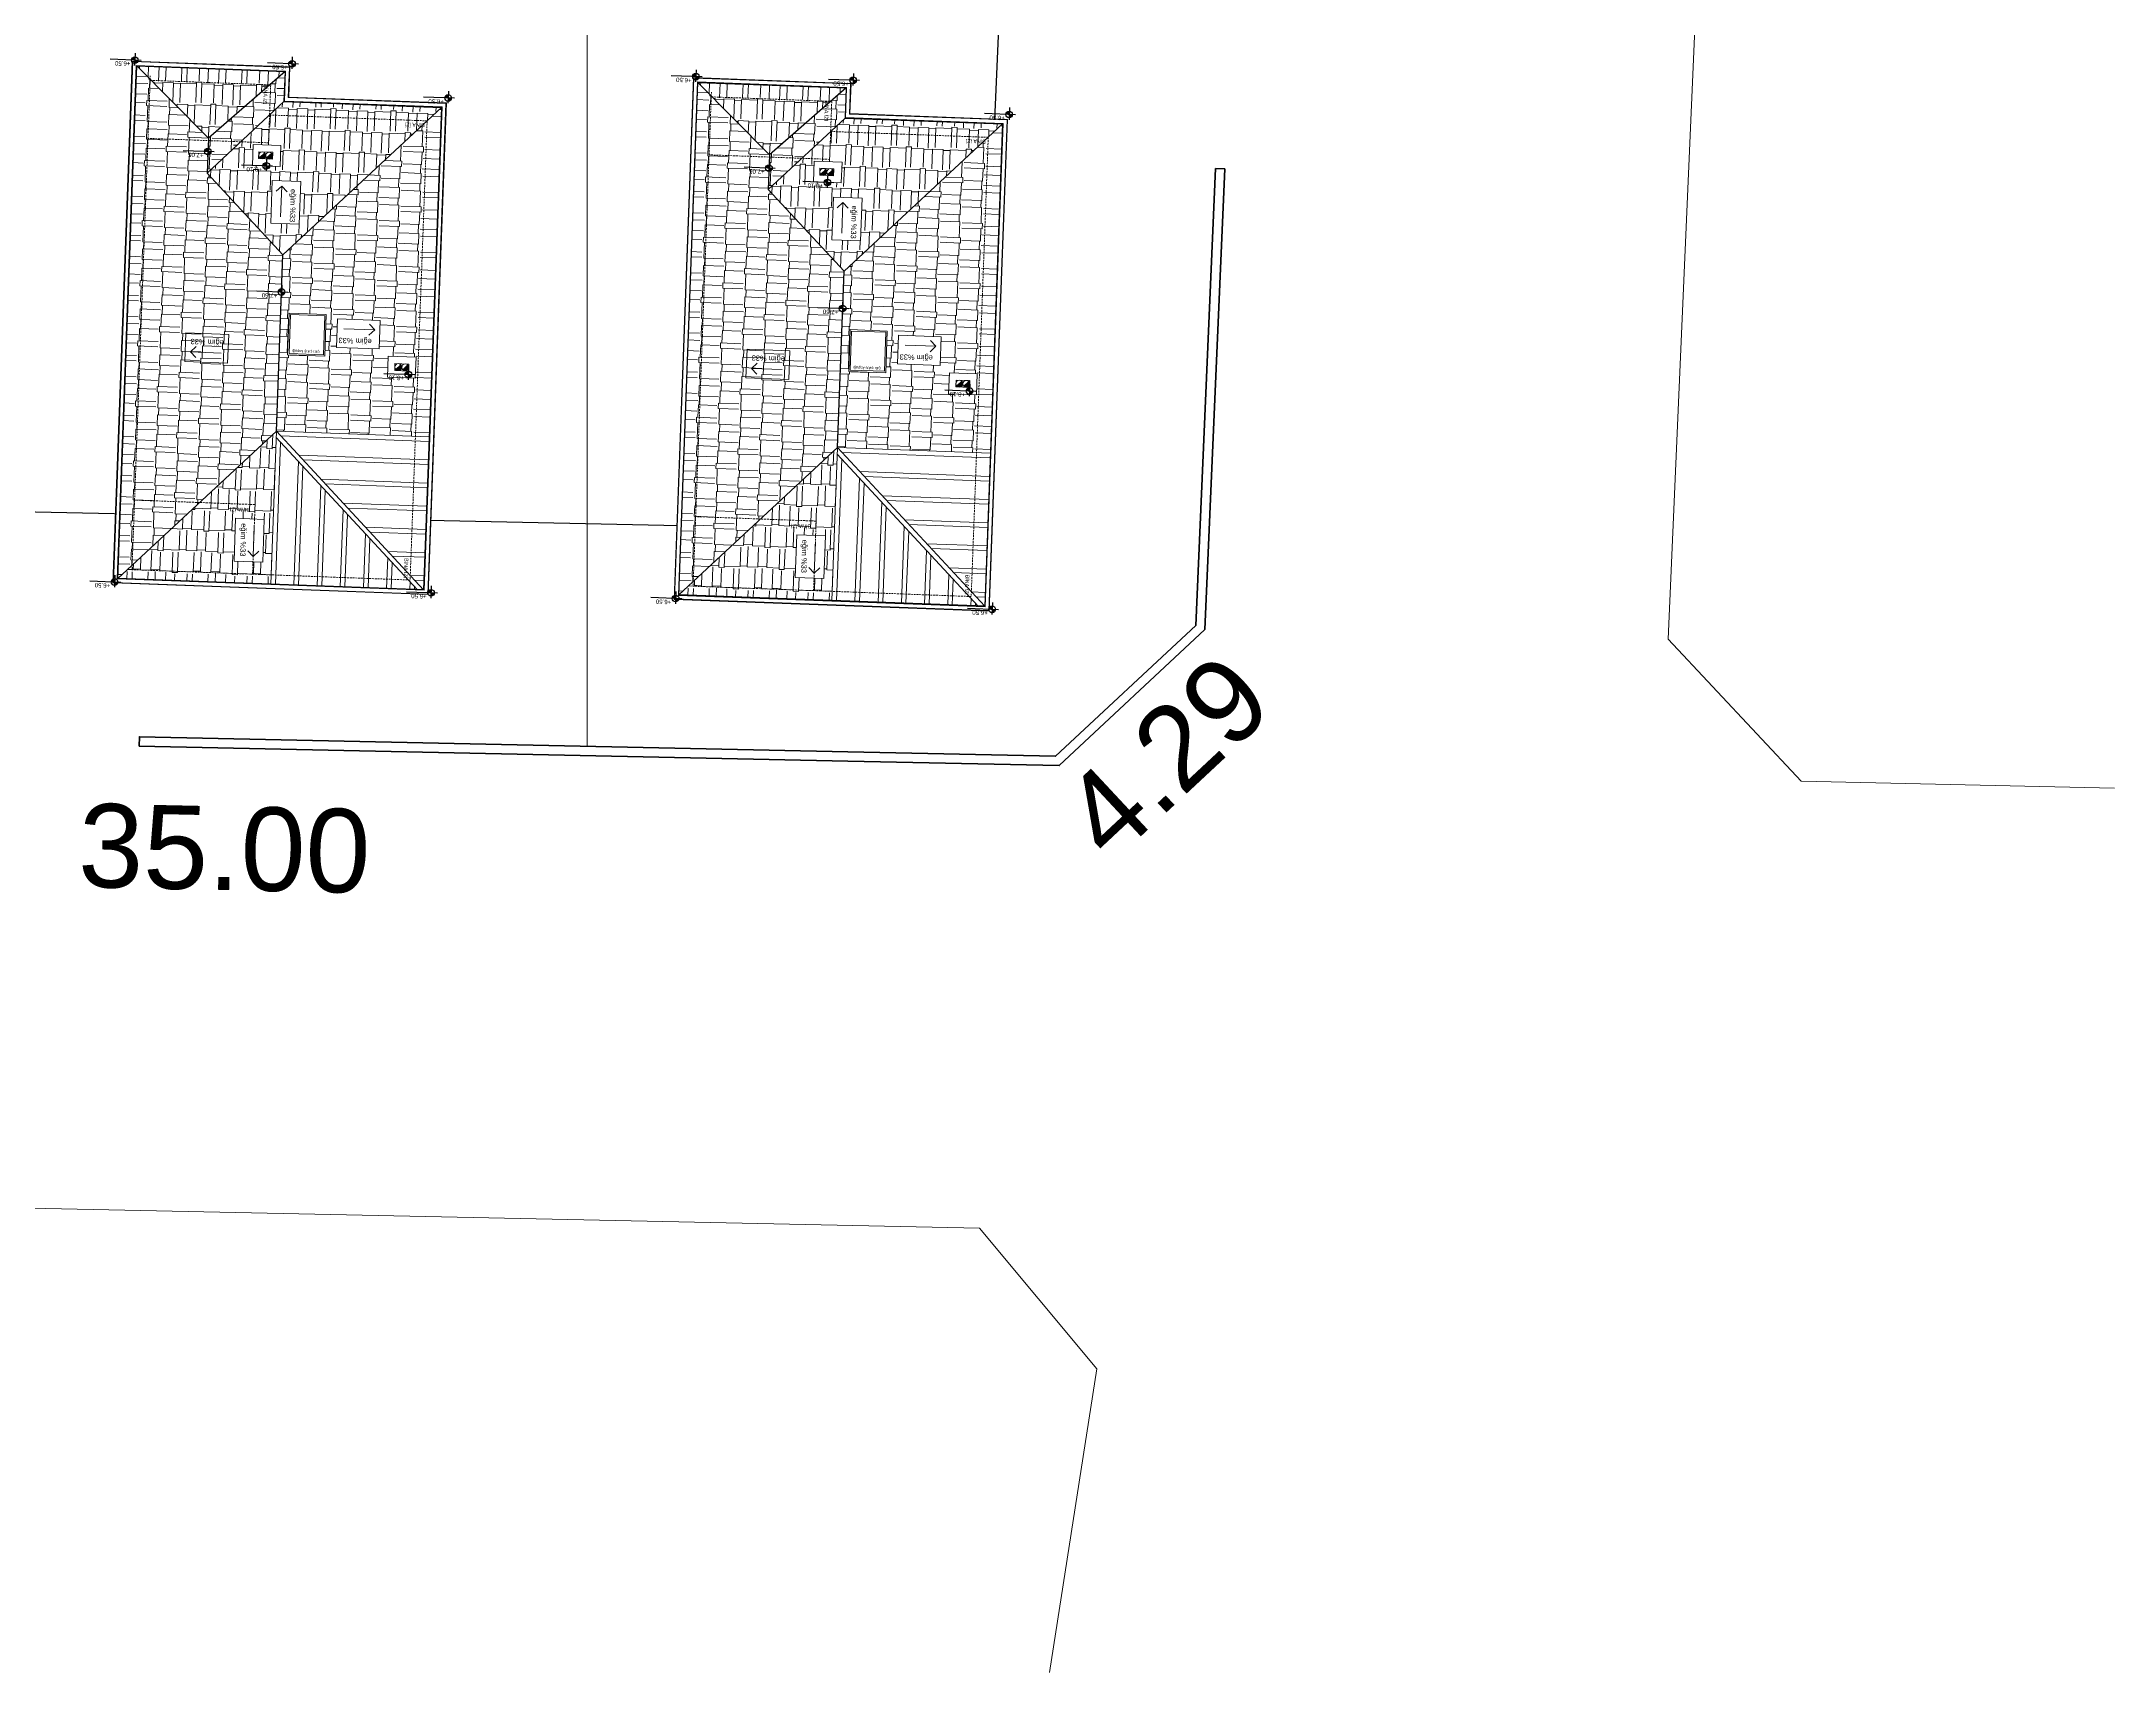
# Model space of a CAD drawing. Header units: centimetres. Extents: x 63871 to 181827, y -95930 to 42199.
# Drawn here: x 175814 to 180283, y -34843 to -31329 of the extents above; entities that cross this region are included whole.
import ezdxf
from ezdxf.enums import TextEntityAlignment as Align

# ---------------------------------------------------------------- set-up
doc = ezdxf.new("R2010")
doc.units = ezdxf.units.CM
doc.linetypes.add('11-021_500-SatisOfisi_220512$0${ Diamond }', pattern=[12, 4, -2, 2, 2, -2])
for name, color, linetype, lineweight in [('03_PARSEL_ALN_YENI', 40, 'Continuous', 0), ('A-AREA-IDEN', 7, 'Continuous', 9), ('ARA SINIRLAR', 225, 'Continuous', 15), ('Baca', 82, 'Continuous', 9), ('İz DÜŞÜMÜ', 7, '11-021_500-SatisOfisi_220512$0${ Diamond }', 18), ('OLUK', 222, 'Continuous', 15), ('PARSEL SINIRI', 12, 'Continuous', 50), ('ROL_CEPHE', 1, 'Continuous', 0), ('TARAMA', 251, 'Continuous', 5), ('Çatı', 144, 'Continuous', 30), ('ÇEKME MESAFESİ', 5, 'Continuous', 25)]:
    doc.layers.add(name, color=color, linetype=linetype, lineweight=lineweight)
doc.layers.add('KOT', color=171, linetype='Continuous')
doc.styles.add('Arial', font='Arial.ttf', dxfattribs={"height": 250})
doc.styles.add('Arial_1', font='Arial.ttf', dxfattribs={"height": 300})
doc.styles.add('MtXpl_Arial_Narrow_1', font='')
doc.styles.get("Standard").update_dxf_attribs({"font": 'Arial.ttf'})
doc.styles.get('MtXpl_Arial_Narrow_1').set_extended_font_data('Arial Narrow')
pattern_1 = [(177.87319, (375253.773, -3484.754), (-98.784803, -42.082955), [22.86, -19.05, 26.67, -11.43, 34.29, -15.24]), (177.87319, (375230.858, -3485.81), (-98.784803, -42.082955), [19.05, -72.39, 15.24, -22.86]), (177.87319, (375185.346, -3479.354), (-98.784803, -42.082955), [11.43, -118.11]), (267.87319, (375253.773, -3484.754), (30.6659616, -46.8903553), [43.815, -139.065]), (267.87319, (375230.928, -3483.906), (30.6659616, -46.8903553), [42.8625, -140.0175]), (267.87319, (375211.89, -3483.2), (30.6659616, -46.8903553), [40.005, -142.875]), (267.87319, (375185.346, -3479.354), (30.6659616, -46.8903553), [43.815, -139.065]), (267.87319, (375173.924, -3478.93), (30.6659616, -46.8903553), [43.815, -139.065]), (267.87319, (375139.55, -3480.512), (30.6659616, -46.8903553), [41.91, -140.97])]
pattern_2 = [(87.87319, (375253.773, -3484.754), (-42.082955, 98.784803), [22.86, -19.05, 26.67, -11.43, 34.29, -15.24]), (87.87319, (375252.717, -3461.84), (-42.082955, 98.784803), [19.05, -72.39, 15.24, -22.86]), (87.87319, (375259.173, -3416.328), (-42.082955, 98.784803), [11.43, -118.11]), (177.87319, (375253.773, -3484.754), (-46.8903553, -30.6659616), [43.815, -139.065]), (177.87319, (375254.62, -3461.91), (-46.8903553, -30.6659616), [42.8625, -140.0175]), (177.87319, (375255.328, -3442.873), (-46.8903553, -30.6659616), [40.005, -142.875]), (177.87319, (375259.173, -3416.328), (-46.8903553, -30.6659616), [43.815, -139.065]), (177.87319, (375259.597, -3404.905), (-46.8903553, -30.6659616), [43.815, -139.065]), (177.87319, (375258.014, -3370.533), (-46.8903553, -30.6659616), [41.91, -140.97])]
pattern_3 = [(177.87319, (374044.155, -3449.178), (-98.784803, -42.082955), [22.86, -19.05, 26.67, -11.43, 34.29, -15.24]), (177.87319, (374021.24, -3450.233), (-98.784803, -42.082955), [19.05, -72.39, 15.24, -22.86]), (177.87319, (373975.73, -3443.777), (-98.784803, -42.082955), [11.43, -118.11]), (267.87319, (374044.155, -3449.178), (30.6659616, -46.8903553), [43.815, -139.065]), (267.87319, (374021.31, -3448.33), (30.6659616, -46.8903553), [42.8625, -140.0175]), (267.87319, (374002.274, -3447.622), (30.6659616, -46.8903553), [40.005, -142.875]), (267.87319, (373975.728, -3443.777), (30.6659616, -46.8903553), [43.815, -139.065]), (267.87319, (373964.306, -3443.353), (30.6659616, -46.8903553), [43.815, -139.065]), (267.87319, (373929.934, -3444.936), (30.6659616, -46.8903553), [41.91, -140.97])]
pattern_4 = [(87.87319, (374044.155, -3449.178), (-42.082955, 98.784803), [22.86, -19.05, 26.67, -11.43, 34.29, -15.24]), (87.87319, (374043.1, -3426.263), (-42.082955, 98.784803), [19.05, -72.39, 15.24, -22.86]), (87.87319, (374049.556, -3380.75), (-42.082955, 98.784803), [11.43, -118.11]), (177.87319, (374044.155, -3449.178), (-46.8903553, -30.6659616), [43.815, -139.065]), (177.87319, (374045.003, -3426.333), (-46.8903553, -30.6659616), [42.8625, -140.0175]), (177.87319, (374045.71, -3407.297), (-46.8903553, -30.6659616), [40.005, -142.875]), (177.87319, (374049.556, -3380.75), (-46.8903553, -30.6659616), [43.815, -139.065]), (177.87319, (374049.98, -3369.33), (-46.8903553, -30.6659616), [43.815, -139.065]), (177.87319, (374048.397, -3334.956), (-46.8903553, -30.6659616), [41.91, -140.97])]

# ---------------------------------------------------------------- blocks, each defined once
blk = doc.blocks.new('afadfa')
at = {"layer": 'Baca'}
h = blk.add_hatch(color=0, dxfattribs=at)
h.dxf.hatch_style = 1
h.paths.add_polyline_path([(525548.6, 4261233.8, 0.670516), (525535.8, 4261228.6, 0.199315), (525538, 4261223.2)])
h = blk.add_hatch(color=0, dxfattribs=at)
h.dxf.hatch_style = 1
h.paths.add_polyline_path([(525563.7, 4261233.8, 0.675614), (525550.8, 4261228.6, 0.202965), (525553, 4261223.2)])
for p, q in [((525538, 4261223.2), (525548.6, 4261233.8)), ((525553, 4261223.2), (525563.7, 4261233.8))]:
    blk.add_line(p, q, dxfattribs=at)
blk.add_lwpolyline([(525535.8, 4261236.1), (525565.8, 4261236), (525565.8, 4261221), (525535.8, 4261221.1)], close=True, dxfattribs=at)
for centre in [(525543.3, 4261228.6), (525558.3, 4261228.6)]:
    blk.add_circle(centre, 7.5, dxfattribs=at)

msp = doc.modelspace()

# ---------------------------------------------------------------- linework, layer by layer
at = {"layer": '03_PARSEL_ALN_YENI', "lineweight": 0}
for p, q in [((179321, -32617.3), (179540, -27622.4)), ((179608, -32923.3), (179321, -32617.3)), ((180283.2, -32937.8), (179608, -32923.3)), ((172965.1, -33783.4), (177836.1, -33886.3)), ((177836.1, -33886.3), (178089.1, -34189.3)), ((178089.1, -34189.3), (177987.1, -34843.5))]:
    msp.add_line(p, q, dxfattribs=at)
at = {"layer": '03_PARSEL_ALN_YENI'}
for p, q in [((180283.2, -32937.8), (179608, -32923.3)), ((172965.1, -33783.4), (177836.1, -33886.3)), ((177836.1, -33886.3), (178089.1, -34189.3)), ((178089.1, -34189.3), (177987.1, -34843.5))]:
    msp.add_line(p, q, dxfattribs=at)
at = {"layer": 'ARA SINIRLAR', "color": 5}
msp.add_line((176990.5, -31184.2), (176990.5, -32847.8), dxfattribs=at)
at = {"layer": 'PARSEL SINIRI'}
msp.add_line((178345.4, -31602.8), (178365.4, -31603.7), dxfattribs=at)
for points in [[(176024.9, -32847.5), (176025.3, -32827.4), (177552.6, -32859.7), (178000.4, -32869.2), (178302.4, -32587.3), (178345.4, -31602.8)], [(176024.9, -32847.4), (177552.2, -32879.7), (178008.1, -32889.3), (178322, -32596.3), (178365.4, -31603.7)]]:
    msp.add_lwpolyline(points, dxfattribs=at)
at = {"layer": 'ÇEKME MESAFESİ'}
msp.add_lwpolyline([(167715.9, -26282.1), (166969.3, -28297.8), (167520.8, -32108.6), (167588.4, -32168.4), (171622.9, -32254.2), (172718.5, -32277.4), (177562.7, -32379.8), (177815.5, -32385.2), (177831.4, -32370.3), (177946.3, -29738.1), (178260.5, -22584.5)], dxfattribs=at)

# ---------------------------------------------------------------- texts
at = {"layer": 'ROL_CEPHE', "lineweight": 0}
for s, rotation, p in [('4.29', 43.0189, (178120.3, -33101.5)), ('35.00', 358.7887, (175892.2, -33150.7))]:
    msp.add_text(s, height=180, rotation=rotation, dxfattribs=at).set_placement(p)

# ---------------------------------------------------------------- next in the draw order: wipeouts: each hides what was drawn before it
for points in [[(176687, -31461.8), (176647.7, -32521), (175968.1, -32495.8), (176009.9, -31371.6), (176349.6, -31384.2), (176347.2, -31449.2)], [(177896.6, -31497.4), (177857.3, -32556.6), (177177.7, -32531.4), (177219.5, -31407.2), (177559.3, -31419.8), (177556.8, -31484.7)]]:
    msp.add_wipeout(points).dxf.layer = 'OLUK'

# ---------------------------------------------------------------- next in the draw order: hatches: boundary and pattern name
at = {"layer": 'KOT'}
h = msp.add_hatch(color=256, dxfattribs=at)
h.dxf.hatch_style = 1
h.paths.add_polyline_path([(176008.1, -31369.2, 0.009987), (176008.1, -31369.4), (176015.2, -31369.7), (176015.5, -31362.3, 0.414214)])
h = msp.add_hatch(color=256, dxfattribs=at)
h.dxf.hatch_style = 1
h.paths.add_polyline_path([(176015, -31376.2, 0.402561), (176022.4, -31369.6), (176015.2, -31369.3)])
h = msp.add_hatch(color=256, dxfattribs=at)
h.dxf.hatch_style = 1
h.paths.add_polyline_path([(176347.1, -31377, 0.009987), (176347.1, -31377.3), (176354.2, -31377.6), (176354.5, -31370.1, 0.414214)])
h = msp.add_hatch(color=256, dxfattribs=at)
h.dxf.hatch_style = 1
h.paths.add_polyline_path([(176354, -31384, 0.402561), (176361.4, -31377.4), (176354.3, -31377.2)])
h = msp.add_hatch(color=256, dxfattribs=at)
h.dxf.hatch_style = 1
h.paths.add_polyline_path([(177217.7, -31404.7, 0.009987), (177217.7, -31405), (177224.8, -31405.3), (177225.1, -31397.8, 0.414214)])
h = msp.add_hatch(color=256, dxfattribs=at)
h.dxf.hatch_style = 1
h.paths.add_polyline_path([(177224.6, -31411.7, 0.402561), (177232, -31405.1), (177224.8, -31404.9)])
h = msp.add_hatch(color=256, dxfattribs=at)
h.dxf.hatch_style = 1
h.paths.add_polyline_path([(177556.7, -31412.6, 0.009987), (177556.7, -31412.9), (177563.9, -31413.2), (177564.1, -31405.7, 0.414214)])
h = msp.add_hatch(color=256, dxfattribs=at)
h.dxf.hatch_style = 1
h.paths.add_polyline_path([(177563.6, -31419.6, 0.402561), (177571, -31413), (177563.9, -31412.7)])
h = msp.add_hatch(color=256, dxfattribs=at)
h.dxf.hatch_style = 1
h.paths.add_polyline_path([(176683.6, -31450.7, 0.009987), (176683.6, -31451), (176690.8, -31451.2), (176691.1, -31443.8, 0.414214)])
h = msp.add_hatch(color=256, dxfattribs=at)
h.dxf.hatch_style = 1
h.paths.add_polyline_path([(176690.5, -31457.7, 0.402561), (176697.9, -31451.1), (176690.8, -31450.8)])
h = msp.add_hatch(color=256, dxfattribs=at)
h.dxf.hatch_style = 1
h.paths.add_polyline_path([(177893.2, -31486.3, 0.009987), (177893.2, -31486.6), (177900.4, -31486.8), (177900.7, -31479.4, 0.414214)])
h = msp.add_hatch(color=256, dxfattribs=at)
h.dxf.hatch_style = 1
h.paths.add_polyline_path([(177900.2, -31493.3, 0.402561), (177907.6, -31486.7), (177900.4, -31486.4)])
h = msp.add_hatch(color=256, dxfattribs=at)
h.dxf.hatch_style = 1
h.paths.add_polyline_path([(176165.6, -31566.2, 0.009987), (176165.6, -31566.5), (176172.7, -31566.8), (176173, -31559.3, 0.414214)])
h = msp.add_hatch(color=256, dxfattribs=at)
h.dxf.hatch_style = 1
h.paths.add_polyline_path([(176172.5, -31573.2, 0.402561), (176179.9, -31566.6), (176172.8, -31566.4)])
h = msp.add_hatch(color=256, dxfattribs=at)
h.dxf.hatch_style = 1
h.paths.add_polyline_path([(176291.6, -31597.2, 0.009987), (176291.6, -31597.5), (176298.7, -31597.7), (176299, -31590.3, 0.414214)])
h = msp.add_hatch(color=256, dxfattribs=at)
h.dxf.hatch_style = 1
h.paths.add_polyline_path([(177375.2, -31601.8, 0.009987), (177375.2, -31602.1), (177382.4, -31602.4), (177382.6, -31594.9, 0.414214)])
h = msp.add_hatch(color=256, dxfattribs=at)
h.dxf.hatch_style = 1
h.paths.add_polyline_path([(176298.5, -31604.2, 0.402561), (176305.9, -31597.6), (176298.8, -31597.3)])
h = msp.add_hatch(color=256, dxfattribs=at)
h.dxf.hatch_style = 1
h.paths.add_polyline_path([(177382.1, -31608.8, 0.402561), (177389.5, -31602.2), (177382.4, -31601.9)])
h = msp.add_hatch(color=256, dxfattribs=at)
h.dxf.hatch_style = 1
h.paths.add_polyline_path([(177501.2, -31632.8, 0.009987), (177501.2, -31633), (177508.4, -31633.3), (177508.6, -31625.9, 0.414214)])
h = msp.add_hatch(color=256, dxfattribs=at)
h.dxf.hatch_style = 1
h.paths.add_polyline_path([(177508.1, -31639.8, 0.402561), (177515.5, -31633.2), (177508.4, -31632.9)])
h = msp.add_hatch(color=256, dxfattribs=at)
h.dxf.hatch_style = 1
h.paths.add_polyline_path([(176324.5, -31868.9, 0.009987), (176324.5, -31869.2), (176331.6, -31869.4), (176331.9, -31862, 0.414214)])
h = msp.add_hatch(color=256, dxfattribs=at)
h.dxf.hatch_style = 1
h.paths.add_polyline_path([(176331.4, -31875.9, 0.402561), (176338.8, -31869.3), (176331.6, -31869)])
h = msp.add_hatch(color=256, dxfattribs=at)
h.dxf.hatch_style = 1
h.paths.add_polyline_path([(177534.1, -31904.5, 0.009987), (177534.1, -31904.7), (177541.2, -31905), (177541.5, -31897.6, 0.414214)])
h = msp.add_hatch(color=256, dxfattribs=at)
h.dxf.hatch_style = 1
h.paths.add_polyline_path([(177541, -31911.5, 0.402561), (177548.4, -31904.9), (177541.3, -31904.6)])
h = msp.add_hatch(color=256, dxfattribs=at)
h.dxf.hatch_style = 1
h.paths.add_polyline_path([(176597.9, -32046.4, 0.009987), (176597.9, -32046.7), (176605.1, -32047), (176605.3, -32039.5, 0.414214)])
h = msp.add_hatch(color=256, dxfattribs=at)
h.dxf.hatch_style = 1
h.paths.add_polyline_path([(176604.8, -32053.5, 0.402561), (176612.2, -32046.8), (176605.1, -32046.6)])
h = msp.add_hatch(color=256, dxfattribs=at)
h.dxf.hatch_style = 1
h.paths.add_polyline_path([(177807.5, -32082, 0.009987), (177807.5, -32082.3), (177814.7, -32082.6), (177815, -32075.1, 0.414214)])
h = msp.add_hatch(color=256, dxfattribs=at)
h.dxf.hatch_style = 1
h.paths.add_polyline_path([(177814.4, -32089, 0.402561), (177821.8, -32082.4), (177814.7, -32082.2)])
h = msp.add_hatch(color=256, dxfattribs=at)
h.dxf.hatch_style = 1
h.paths.add_polyline_path([(175964.5, -32493.5, 0.009987), (175964.5, -32493.8), (175971.6, -32494), (175971.9, -32486.6, 0.414214)])
h = msp.add_hatch(color=256, dxfattribs=at)
h.dxf.hatch_style = 1
h.paths.add_polyline_path([(175971.4, -32500.5, 0.402561), (175978.8, -32493.9), (175971.6, -32493.6)])
h = msp.add_hatch(color=256, dxfattribs=at)
h.dxf.hatch_style = 1
h.paths.add_polyline_path([(176646.7, -32517, 0.009987), (176646.7, -32517.2), (176653.9, -32517.5), (176654.2, -32510.1, 0.414214)])
h = msp.add_hatch(color=256, dxfattribs=at)
h.dxf.hatch_style = 1
h.paths.add_polyline_path([(176653.6, -32524, 0.402561), (176661.1, -32517.4), (176653.9, -32517.1)])
h = msp.add_hatch(color=256, dxfattribs=at)
h.dxf.hatch_style = 1
h.paths.add_polyline_path([(177174.1, -32529.1, 0.009987), (177174.1, -32529.4), (177181.2, -32529.6), (177181.5, -32522.2, 0.414214)])
h = msp.add_hatch(color=256, dxfattribs=at)
h.dxf.hatch_style = 1
h.paths.add_polyline_path([(177181, -32536.1, 0.402561), (177188.4, -32529.5), (177181.2, -32529.2)])
h = msp.add_hatch(color=256, dxfattribs=at)
h.dxf.hatch_style = 1
h.paths.add_polyline_path([(177856.4, -32552.5, 0.009987), (177856.3, -32552.8), (177863.5, -32553.1), (177863.8, -32545.6, 0.414214)])
h = msp.add_hatch(color=256, dxfattribs=at)
h.dxf.hatch_style = 1
h.paths.add_polyline_path([(177863.3, -32559.5, 0.402561), (177870.7, -32552.9), (177863.5, -32552.7)])
at = {"layer": 'Çatı', "lineweight": 15}
h = msp.add_hatch(dxfattribs=at)
h.set_pattern_fill('AR-RSHKE', color=251, scale=0.15, angle=267.8732)
h.set_pattern_definition([(267.87319, (374044.155, -3449.178), (42.082955, -98.784803), [22.86, -19.05, 26.67, -11.43, 34.29, -15.24]), (267.87319, (374045.21, -3472.093), (42.082955, -98.784803), [19.05, -72.39, 15.24, -22.86]), (267.87319, (374038.754, -3517.604), (42.082955, -98.784803), [11.43, -118.11]), (357.87319, (374044.155, -3449.178), (46.8903553, 30.6659616), [43.815, -139.065]), (357.87319, (374043.307, -3472.022), (46.8903553, 30.6659616), [42.8625, -140.0175]), (357.87319, (374042.6, -3491.06), (46.8903553, 30.6659616), [40.005, -142.875]), (357.87319, (374038.754, -3517.604), (46.8903553, 30.6659616), [43.815, -139.065]), (357.87319, (374038.33, -3529.027), (46.8903553, 30.6659616), [43.815, -139.065]), (357.87319, (374039.913, -3563.4), (46.8903553, 30.6659616), [41.91, -140.97])])
h.paths.add_polyline_path([(176334.6, -31788.9), (176171, -31612.7), (176171, -31612.7), (176173.8, -31537.8), (176019.5, -31382), (175978.5, -32486.2), (176320.5, -32168.7)])
h = msp.add_hatch(dxfattribs=at)
h.set_pattern_fill('AR-RSHKE', color=251, scale=0.15, angle=177.8732)
h.set_pattern_definition(pattern_3)
h.paths.add_polyline_path([(176339.3, -31393.8), (176019.5, -31382), (176173.8, -31537.8)])
h.paths.add_polyline_path([(176291.1, -31419.3), (176289.5, -31460.3), (176304.7, -31460.9), (176306.3, -31419.8)], flags=24)
h = msp.add_hatch(dxfattribs=at)
h.set_pattern_fill('AR-RSHKE', color=251, scale=0.15, angle=447.8732)
h.set_pattern_definition(pattern_4)
h.paths.add_polyline_path([(176173.8, -31537.8), (176171, -31612.7), (176336.9, -31458.8), (176339.3, -31393.8)])
h.paths.add_polyline_path([(176291.1, -31419.3), (176289.5, -31460.3), (176304.7, -31460.9), (176306.3, -31419.8)], flags=25)
h = msp.add_hatch(dxfattribs=at)
h.set_pattern_fill('AR-RSHKE', color=251, scale=0.15, angle=267.8732)
h.set_pattern_definition([(267.87319, (375253.773, -3484.754), (42.082955, -98.784803), [22.86, -19.05, 26.67, -11.43, 34.29, -15.24]), (267.87319, (375254.83, -3507.67), (42.082955, -98.784803), [19.05, -72.39, 15.24, -22.86]), (267.87319, (375248.37, -3553.18), (42.082955, -98.784803), [11.43, -118.11]), (357.87319, (375253.773, -3484.754), (46.8903553, 30.6659616), [43.815, -139.065]), (357.87319, (375252.924, -3507.6), (46.8903553, 30.6659616), [42.8625, -140.0175]), (357.87319, (375252.217, -3526.635), (46.8903553, 30.6659616), [40.005, -142.875]), (357.87319, (375248.372, -3553.18), (46.8903553, 30.6659616), [43.815, -139.065]), (357.87319, (375247.948, -3564.603), (46.8903553, 30.6659616), [43.815, -139.065]), (357.87319, (375249.53, -3598.976), (46.8903553, 30.6659616), [41.91, -140.97])])
h.paths.add_polyline_path([(177544.2, -31824.5), (177380.7, -31648.3), (177380.7, -31648.3), (177383.4, -31573.4), (177229.1, -31417.5), (177188.1, -32521.8), (177530.1, -32204.2)])
h = msp.add_hatch(dxfattribs=at)
h.set_pattern_fill('AR-RSHKE', color=251, scale=0.15, angle=177.8732)
h.set_pattern_definition(pattern_1)
h.paths.add_polyline_path([(177548.9, -31429.4), (177229.1, -31417.5), (177383.4, -31573.4)])
h.paths.add_polyline_path([(177500.7, -31454.8), (177499.1, -31495.9), (177514.4, -31496.5), (177515.9, -31455.4)], flags=24)
h = msp.add_hatch(dxfattribs=at)
h.set_pattern_fill('AR-RSHKE', color=251, scale=0.15, angle=177.8732)
h.set_pattern_definition(pattern_3)
h.paths.add_polyline_path([(176171, -31612.7), (176334.6, -31788.9), (176676.6, -31471.4), (176336.9, -31458.8)])
h.paths.add_polyline_path([(176268.8, -31596.3), (176270.4, -31551.4), (176330.4, -31553.6), (176328.7, -31598.6)], flags=16)
h.paths.add_polyline_path([(176282.3, -31581.8), (176282.8, -31566.8), (176312.8, -31568), (176312.2, -31583)], flags=0)
h.paths.add_polyline_path([(176282.5, -31574.3, -1), (176297.5, -31574.9, -1), (176312.5, -31575.5, -1), (176297.5, -31574.9, -1)], flags=0)
h.paths.add_polyline_path([(176311.6, -31628.8), (176373.3, -31631.1), (176369.9, -31723.2), (176308.2, -31720.9)], flags=16)
h.paths.add_polyline_path([(176345.5, -31643.9), (176342.6, -31721.1), (176366.3, -31722), (176369.2, -31644.8)], flags=8)
h.paths.add_polyline_path([(176643, -31502.9), (176602, -31501.4), (176601.4, -31516.6), (176642.5, -31518.2)], flags=25)
h = msp.add_hatch(dxfattribs=at)
h.set_pattern_fill('AR-RSHKE', color=251, scale=0.15, angle=447.8732)
h.set_pattern_definition(pattern_2)
h.paths.add_polyline_path([(177383.4, -31573.4), (177380.7, -31648.3), (177546.5, -31494.4), (177548.9, -31429.4)])
h.paths.add_polyline_path([(177500.7, -31454.8), (177499.1, -31495.9), (177514.4, -31496.5), (177515.9, -31455.4)], flags=25)
h = msp.add_hatch(dxfattribs=at)
h.set_pattern_fill('AR-RSHKE', color=251, scale=0.15, angle=447.8732)
h.set_pattern_definition(pattern_4)
h.paths.add_polyline_path([(176320.5, -32168.7), (176650.3, -32180.9), (176676.6, -31471.4), (176334.6, -31788.9)])
h.paths.add_polyline_path([(176544.3, -31930.1), (176542, -31991.8), (176449.9, -31988.4), (176452.2, -31926.6)], flags=16)
h.paths.add_polyline_path([(176428, -31917.5), (176424.7, -32007.4), (176344.7, -32004.4), (176348.1, -31914.5)], flags=16)
h.paths.add_polyline_path([(176424.9, -31920.4), (176421.8, -32004.3), (176347.9, -32001.6), (176351, -31917.6)], flags=0)
h.paths.add_polyline_path([(176561.7, -32007.6), (176621.6, -32009.8), (176619.9, -32054.7), (176560, -32052.5)], flags=16)
h.paths.add_polyline_path([(176576.1, -32023), (176606.1, -32024.2), (176605.5, -32039.3), (176575.5, -32038.1)], flags=0)
h.paths.add_polyline_path([(176590.8, -32031.2, -1), (176605.8, -32031.7, -1), (176590.8, -32031.2, -1), (176575.8, -32030.6, -1)], flags=0)
h.paths.add_polyline_path([(176529.2, -31964), (176451.9, -31961.1), (176451.1, -31984.8), (176528.3, -31987.7)], flags=8)
h.paths.add_polyline_path([(176415.9, -31992), (176351.9, -31989.6), (176351.5, -32001.1), (176415.4, -32003.5)], flags=8)
h = msp.add_hatch(dxfattribs=at)
h.set_pattern_fill('AR-RSHKE', color=251, scale=0.15, angle=177.8732)
h.set_pattern_definition(pattern_1)
h.paths.add_polyline_path([(177380.7, -31648.3), (177544.2, -31824.5), (177886.2, -31507), (177546.5, -31494.4)])
h.paths.add_polyline_path([(177478.4, -31631.9), (177480.1, -31587), (177540, -31589.2), (177538.4, -31634.1)], flags=16)
h.paths.add_polyline_path([(177491.9, -31617.4), (177492.4, -31602.4), (177522.4, -31603.5), (177521.9, -31618.6)], flags=0)
h.paths.add_polyline_path([(177492.2, -31609.9, -1), (177507.1, -31610.5, -1), (177522.1, -31611, -1), (177507.1, -31610.5, -1)], flags=0)
h.paths.add_polyline_path([(177521.2, -31664.4), (177583, -31666.7), (177579.5, -31758.7), (177517.8, -31756.4)], flags=16)
h.paths.add_polyline_path([(177555.1, -31679.5), (177552.2, -31756.7), (177576, -31757.6), (177578.8, -31680.3)], flags=8)
h.paths.add_polyline_path([(177852.7, -31538.5), (177811.6, -31537), (177811, -31552.2), (177852.1, -31553.7)], flags=25)
h = msp.add_hatch(dxfattribs=at)
h.set_pattern_fill('AR-RSHKE', color=251, scale=0.15, angle=447.8732)
h.set_pattern_definition(pattern_2)
h.paths.add_polyline_path([(177530.1, -32204.2), (177859.9, -32216.5), (177886.2, -31507), (177544.2, -31824.5)])
h.paths.add_polyline_path([(177753.9, -31965.6), (177751.6, -32027.4), (177659.5, -32024), (177661.8, -31962.2)], flags=16)
h.paths.add_polyline_path([(177637.6, -31953.1), (177634.3, -32043), (177554.4, -32040), (177557.7, -31950.1)], flags=16)
h.paths.add_polyline_path([(177634.5, -31955.9), (177631.4, -32039.9), (177557.5, -32037.1), (177560.6, -31953.2)], flags=0)
h.paths.add_polyline_path([(177771.3, -32043.1), (177831.2, -32045.4), (177829.6, -32090.3), (177769.6, -32088.1)], flags=16)
h.paths.add_polyline_path([(177785.7, -32058.6), (177815.7, -32059.8), (177815.1, -32074.8), (177785.1, -32073.7)], flags=0)
h.paths.add_polyline_path([(177800.4, -32066.7, -1), (177815.4, -32067.3, -1), (177800.4, -32066.7, -1), (177785.4, -32066.2, -1)], flags=0)
h.paths.add_polyline_path([(177738.8, -31999.5), (177661.6, -31996.7), (177660.7, -32020.4), (177737.9, -32023.3)], flags=8)
h.paths.add_polyline_path([(177625.5, -32027.5), (177561.6, -32025.2), (177561.1, -32036.7), (177625, -32039.1)], flags=8)
h = msp.add_hatch(dxfattribs=at)
h.set_pattern_fill('AR-RSHKE', color=251, scale=0.15, angle=357.8732)
h.set_pattern_definition([(357.87319, (374044.155, -3449.178), (98.784803, 42.082955), [22.86, -19.05, 26.67, -11.43, 34.29, -15.24]), (357.87319, (374067.07, -3448.122), (98.784803, 42.082955), [19.05, -72.39, 15.24, -22.86]), (357.87319, (374112.58, -3454.58), (98.784803, 42.082955), [11.43, -118.11]), (87.87319, (374044.155, -3449.178), (-30.6659616, 46.8903553), [43.815, -139.065]), (87.87319, (374067, -3450.026), (-30.6659616, 46.8903553), [42.8625, -140.0175]), (87.87319, (374086.036, -3450.733), (-30.6659616, 46.8903553), [40.005, -142.875]), (87.87319, (374112.582, -3454.578), (-30.6659616, 46.8903553), [43.815, -139.065]), (87.87319, (374124.004, -3455.002), (-30.6659616, 46.8903553), [43.815, -139.065]), (87.87319, (374158.376, -3453.42), (-30.6659616, 46.8903553), [41.91, -140.97])])
h.paths.add_polyline_path([(176320.5, -32168.7), (175978.5, -32486.2), (176308.3, -32498.4)])
h.paths.add_polyline_path([(176294.4, -32358.9), (176291, -32451), (176229.2, -32448.7), (176232.6, -32356.6)], flags=16)
h.paths.add_polyline_path([(176238.6, -32364), (176235.8, -32441.3), (176259.5, -32442.2), (176262.4, -32364.9)], flags=8)
h.paths.add_polyline_path([(176266.3, -32332.1), (176225.2, -32330.5), (176224.6, -32345.7), (176265.7, -32347.3)], flags=24)
h = msp.add_hatch(dxfattribs=at)
h.set_pattern_fill('AR-RSHKE', color=251, scale=0.15, angle=357.8732)
h.set_pattern_definition([(357.87319, (375253.773, -3484.754), (98.784803, 42.082955), [22.86, -19.05, 26.67, -11.43, 34.29, -15.24]), (357.87319, (375276.688, -3483.7), (98.784803, 42.082955), [19.05, -72.39, 15.24, -22.86]), (357.87319, (375322.2, -3490.155), (98.784803, 42.082955), [11.43, -118.11]), (87.87319, (375253.773, -3484.754), (-30.6659616, 46.8903553), [43.815, -139.065]), (87.87319, (375276.617, -3485.603), (-30.6659616, 46.8903553), [42.8625, -140.0175]), (87.87319, (375295.654, -3486.31), (-30.6659616, 46.8903553), [40.005, -142.875]), (87.87319, (375322.2, -3490.155), (-30.6659616, 46.8903553), [43.815, -139.065]), (87.87319, (375333.62, -3490.58), (-30.6659616, 46.8903553), [43.815, -139.065]), (87.87319, (375367.994, -3488.996), (-30.6659616, 46.8903553), [41.91, -140.97])])
h.paths.add_polyline_path([(177530.1, -32204.2), (177188.1, -32521.8), (177517.9, -32534)])
h.paths.add_polyline_path([(177504, -32394.5), (177500.6, -32486.6), (177438.8, -32484.3), (177442.2, -32392.2)], flags=16)
h.paths.add_polyline_path([(177448.2, -32399.6), (177445.4, -32476.9), (177469.1, -32477.8), (177472, -32400.5)], flags=8)
h.paths.add_polyline_path([(177475.9, -32367.6), (177434.8, -32366.1), (177434.3, -32381.3), (177475.3, -32382.9)], flags=24)

# ---------------------------------------------------------------- next in the draw order: linework, layer by layer
at = {"layer": 'A-AREA-IDEN'}
for p, q in [((176332.1, -31640.7), (176319.8, -31652.1)), ((176329.6, -31706.9), (176332.1, -31640.7)), ((176332.1, -31640.7), (176343.5, -31653)), ((177541.7, -31676.2), (177529.4, -31687.7)), ((177539.2, -31742.5), (177541.7, -31676.2)), ((177541.7, -31676.2), (177553.1, -31688.5)), ((176466.2, -31948.1), (176532.4, -31950.5)), ((176532.4, -31950.5), (176520.1, -31962)), ((176532.4, -31950.5), (176521, -31938.2)), ((176135.2, -31998.2), (176147.5, -31986.8)), ((176201.4, -32000.7), (176135.2, -31998.2)), ((176135.2, -31998.2), (176146.6, -32010.5)), ((177675.8, -31983.7), (177742, -31986.1)), ((177742, -31986.1), (177729.7, -31997.6)), ((177742, -31986.1), (177730.6, -31973.8)), ((177344.8, -32033.8), (177357.1, -32022.3)), ((177411, -32036.2), (177344.8, -32033.8)), ((177344.8, -32033.8), (177356.2, -32046.1)), ((176272.9, -32372.9), (176270.5, -32439.1)), ((176270.5, -32439.1), (176259, -32426.8)), ((176270.5, -32439.1), (176282.8, -32427.7)), ((177482.6, -32408.5), (177480.1, -32474.7)), ((177480.1, -32474.7), (177468.7, -32462.4)), ((177480.1, -32474.7), (177492.4, -32463.3))]:
    msp.add_line(p, q, dxfattribs=at)
for points in [[(176308.2, -31720.9), (176311.6, -31628.8), (176373.3, -31631.1), (176369.9, -31723.2)], [(177517.8, -31756.4), (177521.2, -31664.4), (177583, -31666.7), (177579.5, -31758.7)], [(176424.7, -32007.4), (176344.7, -32004.4), (176348.1, -31914.5), (176428, -31917.5)], [(176421.8, -32004.3), (176347.9, -32001.6), (176351, -31917.6), (176424.9, -31920.4)], [(176452.2, -31926.6), (176544.3, -31930.1), (176542, -31991.8), (176449.9, -31988.4)], [(177634.3, -32043), (177554.4, -32040), (177557.7, -31950.1), (177637.6, -31953.1)], [(177631.4, -32039.9), (177557.5, -32037.1), (177560.6, -31953.2), (177634.5, -31955.9)], [(176215.4, -32022.1), (176123.3, -32018.7), (176125.6, -31956.9), (176217.7, -31960.4)], [(177425, -32057.7), (177332.9, -32054.2), (177335.2, -31992.5), (177427.3, -31995.9)], [(177661.8, -31962.2), (177753.9, -31965.6), (177751.6, -32027.4), (177659.5, -32024)], [(176294.4, -32358.9), (176291, -32451), (176229.2, -32448.7), (176232.6, -32356.6)], [(177504, -32394.5), (177500.6, -32486.6), (177438.8, -32484.3), (177442.2, -32392.2)]]:
    msp.add_lwpolyline(points, close=True, dxfattribs=at)
at = {"layer": 'Baca'}
for points in [[(176330.4, -31553.6), (176270.4, -31551.4), (176268.8, -31596.3), (176328.7, -31598.6)], [(177540, -31589.2), (177480.1, -31587), (177478.4, -31631.9), (177538.4, -31634.1)], [(176621.6, -32009.8), (176561.7, -32007.6), (176560, -32052.5), (176619.9, -32054.7)], [(177831.2, -32045.4), (177771.3, -32043.1), (177769.6, -32088.1), (177829.6, -32090.3)]]:
    msp.add_lwpolyline(points, close=True, dxfattribs=at)
at = {"layer": 'İz DÜŞÜMÜ'}
for p, q in [((176014.8, -32317.4), (176009.2, -32467.3)), ((177224.4, -32353), (177218.8, -32502.9)), ((176269, -32477), (176009.2, -32467.3)), ((177478.6, -32512.5), (177218.8, -32502.9))]:
    msp.add_line(p, q, dxfattribs=at)
for points in [[(176305.8, -31487.6), (176303.5, -31547.6), (176043.7, -31538), (176048.4, -31413), (176308.2, -31422.7), (176305.8, -31487.6), (176645.5, -31500.3), (176608.8, -32489.6), (176269, -32477), (176274.6, -32327.1), (176014.8, -32317.4), (176048.7, -31403.1)], [(177515.4, -31523.2), (177513.2, -31583.2), (177253.3, -31573.5), (177258, -31448.6), (177517.8, -31458.3), (177515.4, -31523.2), (177855.2, -31535.8), (177818.4, -32525.2), (177478.6, -32512.5), (177484.2, -32362.6), (177224.4, -32353), (177258.3, -31438.6)]]:
    msp.add_lwpolyline(points, dxfattribs=at)
at = {"layer": 'KOT'}
for p, q in [((176028.9, -31370.2), (175962.1, -31367.7)), ((176015.8, -31354.6), (176014.8, -31380.7)), ((176354.8, -31362.5), (176353.8, -31388.5)), ((176367.9, -31378.1), (176301.1, -31375.6)), ((177238.5, -31405.8), (177171.7, -31403.3)), ((177225.4, -31390.2), (177224.4, -31416.3)), ((177577.5, -31413.7), (177510.7, -31411.2)), ((177564.4, -31398.1), (177563.5, -31424.1)), ((176704.4, -31451.7), (176637.6, -31449.3)), ((176691.3, -31436.2), (176690.4, -31462.2)), ((177914, -31487.3), (177847.3, -31484.8)), ((177901, -31471.7), (177900, -31497.8)), ((176173.3, -31551.7), (176172.3, -31577.8)), ((176186.4, -31567.3), (176119.6, -31564.8)), ((176312.4, -31598.2), (176245.6, -31595.8)), ((176299.3, -31582.7), (176298.3, -31608.7)), ((177382.9, -31587.3), (177382, -31613.3)), ((177396, -31602.9), (177329.2, -31600.4)), ((177522, -31633.8), (177455.2, -31631.3)), ((177508.9, -31618.2), (177508, -31644.3)), ((176332.2, -31854.4), (176331.2, -31880.4)), ((176345.3, -31869.9), (176278.5, -31867.5)), ((177554.9, -31905.5), (177488.1, -31903)), ((177541.8, -31889.9), (177540.8, -31916)), ((176605.6, -32031.9), (176604.6, -32058)), ((176618.7, -32047.5), (176551.9, -32045)), ((177828.3, -32083.1), (177761.5, -32080.6)), ((177815.2, -32067.5), (177814.3, -32093.5)), ((175972.2, -32479), (175971.2, -32505)), ((175985.3, -32494.6), (175918.5, -32492.1)), ((176667.5, -32518), (176600.7, -32515.5)), ((176654.4, -32502.4), (176653.5, -32528.5)), ((177194.9, -32530.1), (177128.1, -32527.6)), ((177181.8, -32514.5), (177180.8, -32540.6)), ((177877.1, -32553.6), (177810.4, -32551.1)), ((177864.1, -32538), (177863.1, -32564.1))]:
    msp.add_line(p, q, dxfattribs=at)
for centre in [(176015.2, -31369.4), (176354.3, -31377.3), (177224.8, -31405), (177563.9, -31412.9), (176690.8, -31451), (177900.4, -31486.5), (176172.8, -31566.5), (176298.8, -31597.4), (177382.4, -31602.1), (177508.4, -31633), (176331.6, -31869.1), (177541.2, -31904.7), (176605.1, -32046.7), (177814.7, -32082.3), (175971.6, -32493.8), (176653.9, -32517.2), (177181.2, -32529.3), (177863.5, -32552.8)]:
    msp.add_circle(centre, 7.17, dxfattribs=at)
at = {"layer": 'OLUK'}
for points in [[(176349.6, -31384.2), (176347.2, -31449.2), (176687, -31461.8), (176647.7, -32521), (175968.1, -32495.8), (176009.9, -31371.6)], [(176348.6, -31385.2), (176346.2, -31450.1), (176686, -31462.7), (176646.7, -32520), (175969.2, -32494.8), (176010.8, -31372.6)], [(176340.3, -31392.9), (176337.9, -31457.8), (176677.7, -31470.4), (176639, -32511.7), (175977.5, -32487.1), (176018.5, -31380.9)], [(177559.3, -31419.8), (177556.8, -31484.7), (177896.6, -31497.4), (177857.3, -32556.6), (177177.7, -32531.4), (177219.5, -31407.2)], [(177558.2, -31420.7), (177555.8, -31485.7), (177895.6, -31498.3), (177856.3, -32555.6), (177178.8, -32530.4), (177220.5, -31408.2)], [(177549.9, -31428.4), (177547.5, -31493.4), (177887.3, -31506), (177848.6, -32547.3), (177187.1, -32522.7), (177228.1, -31416.5)]]:
    msp.add_lwpolyline(points, close=True, dxfattribs=at)
at = {"layer": 'TARAMA'}
for p, q in [((176320.5, -32168.7), (176308.3, -32498.4)), ((176320.5, -32168.7), (176638, -32510.7)), ((176320.5, -32168.7), (176650.3, -32180.9)), ((176329.6, -32193.2), (176318.3, -32498.8)), ((176623.9, -32510.2), (176320, -32182.8)), ((176330.1, -32179), (176649.9, -32190.9)), ((176368.6, -32220.5), (176648.4, -32230.9)), ((177530.1, -32204.2), (177517.9, -32534)), ((177833.5, -32545.7), (177529.6, -32218.4)), ((177530.1, -32204.2), (177847.6, -32546.3)), ((177530.1, -32204.2), (177859.9, -32216.5)), ((177539.7, -32214.6), (177859.5, -32226.5)), ((176368.1, -32234.6), (176358.2, -32500.3)), ((176377.7, -32245), (176368.2, -32500.7)), ((176378.2, -32230.8), (176648.1, -32240.9)), ((177539.2, -32228.7), (177527.9, -32534.4)), ((177578.2, -32256.1), (177858, -32266.4)), ((177587.9, -32266.4), (177857.7, -32276.4)), ((176416.2, -32286.4), (176408.2, -32502.1)), ((176416.7, -32272.3), (176646.6, -32280.8)), ((176425.8, -32296.8), (176418.2, -32502.5)), ((176426.3, -32282.7), (176646.2, -32290.8)), ((177577.7, -32270.2), (177567.8, -32535.9)), ((177587.3, -32280.6), (177577.8, -32536.2)), ((177626.3, -32307.9), (177856.2, -32316.4)), ((176464.3, -32338.3), (176458.2, -32504)), ((176464.8, -32324.1), (176644.7, -32330.8)), ((176473.9, -32348.6), (176468.1, -32504.4)), ((176474.5, -32334.5), (176644.3, -32340.8)), ((177625.8, -32322), (177617.8, -32537.7)), ((177635.4, -32332.4), (177627.8, -32538.1)), ((177636, -32318.2), (177855.8, -32326.4)), ((176512.4, -32390.1), (176508.1, -32505.9)), ((176512.9, -32375.9), (176642.9, -32380.8)), ((176522, -32400.4), (176518.1, -32506.2)), ((176522.6, -32386.3), (176642.5, -32390.8)), ((177673.9, -32373.8), (177667.8, -32539.6)), ((177674.5, -32359.7), (177854.3, -32366.4)), ((177683.6, -32384.2), (177677.8, -32539.9)), ((177684.1, -32370.1), (177854, -32376.4)), ((176560.5, -32441.9), (176558.1, -32507.7)), ((176561.1, -32427.8), (176641, -32430.7)), ((176570.7, -32438.1), (176640.6, -32440.7)), ((177722, -32425.7), (177717.7, -32541.4)), ((177722.6, -32411.5), (177852.5, -32416.3)), ((177731.7, -32436), (177727.7, -32541.8)), ((177732.2, -32421.9), (177852.1, -32426.3)), ((176570.2, -32452.3), (176568.1, -32508.1)), ((176609.2, -32479.6), (176639.1, -32480.7)), ((176618.8, -32490), (176638.8, -32490.7)), ((177770.1, -32477.5), (177767.7, -32543.3)), ((177770.7, -32463.3), (177850.6, -32466.3)), ((177779.8, -32487.8), (177777.7, -32543.7)), ((177780.3, -32473.7), (177850.2, -32476.3)), ((176608.6, -32493.7), (176608.1, -32509.6)), ((176618.3, -32504.1), (176618, -32509.9)), ((177818.3, -32529.3), (177817.7, -32545.1)), ((177818.8, -32515.2), (177848.8, -32516.3)), ((177828.4, -32525.5), (177848.4, -32526.3)), ((177827.9, -32539.7), (177827.7, -32545.5))]:
    msp.add_line(p, q, dxfattribs=at)
at = {"layer": 'Çatı'}
for p, q in [((176173.8, -31537.8), (176019.5, -31382)), ((176339.3, -31393.8), (176173.8, -31537.8)), ((177383.4, -31573.4), (177229.1, -31417.5)), ((176171, -31612.7), (176336.9, -31458.8)), ((177548.9, -31429.4), (177383.4, -31573.4)), ((176334.6, -31788.9), (176676.6, -31471.4)), ((177380.7, -31648.3), (177546.5, -31494.4)), ((177544.2, -31824.5), (177886.2, -31507)), ((176173.8, -31537.8), (176171, -31612.7)), ((177383.4, -31573.4), (177380.7, -31648.3)), ((176334.6, -31788.9), (176171, -31612.7)), ((177544.2, -31824.5), (177380.7, -31648.3)), ((176320.5, -32168.7), (176334.6, -31788.9)), ((177530.1, -32204.2), (177544.2, -31824.5)), ((176320.5, -32168.7), (175978.5, -32486.2)), ((176638, -32510.7), (176320.5, -32168.7)), ((177530.1, -32204.2), (177188.1, -32521.8)), ((177847.6, -32546.3), (177530.1, -32204.2))]:
    msp.add_line(p, q, dxfattribs=at)
for points in [[(176339.3, -31393.8), (176336.9, -31458.8), (176676.6, -31471.4), (176638, -32510.7), (175978.5, -32486.2), (176019.5, -31382)], [(177548.9, -31429.4), (177546.5, -31494.4), (177886.2, -31507), (177847.6, -32546.3), (177188.1, -32521.8), (177229.1, -31417.5)]]:
    msp.add_lwpolyline(points, close=True, dxfattribs=at)

# ---------------------------------------------------------------- next in the draw order: block references
at = {"layer": 'Baca', "rotation": 177.8731895439683}
for p in [(859626.1, 4207214.4), (860835.7, 4207178.8), (859919.4, 4206758.1), (861129, 4206722.5)]:
    msp.add_blockref('afadfa', p, dxfattribs=at)

# ---------------------------------------------------------------- next in the draw order: texts
at = {"style": 'MtXpl_Arial_Narrow_1'}
for rotation, p in [(267.8302, (176293.5, -31421.9)), (267.8302, (177503.1, -31457.5)), (177.8302, (176640.4, -31505.4)), (177.8302, (177850, -31541)), (177.8302, (176263.6, -32334.5)), (177.8302, (177473.2, -32370.1)), (267.8302, (176596.6, -32442.4)), (267.8302, (177806.2, -32478))]:
    msp.add_text('BİNA İZİ', height=8.32, rotation=rotation, dxfattribs=at).set_placement(p)
at = {"layer": 'A-AREA-IDEN', "style": 'Arial_1'}
for p in [(176383.8, -31994.4), (177593.4, -32030)]:
    msp.add_text('çatı çıkış kapağı', height=5.953, rotation=177.8732, dxfattribs=at).set_placement(p, align=Align.CENTER)
at = {"layer": 'A-AREA-IDEN', "char_height": 11.52, "width": 136.287, "attachment_point": 2, "line_spacing_factor": 0.941778, "style": 'Arial'}
for insert, rotation in [((176361.9, -31683.1), 267.8732), ((177571.5, -31718.7), 267.8732), ((176171, -31982.7), 177.8732), ((176490, -31980.3), 177.8732), ((177380.7, -32018.3), 177.8732), ((177699.6, -32015.9), 177.8732), ((176255, -32403.2), 267.8732), ((177464.6, -32438.8), 267.8732)]:
    msp.add_mtext('eğim %33', dxfattribs=dict(at, insert=insert, rotation=rotation))
at = {"layer": 'KOT', "char_height": 9.45, "width": 57.696, "attachment_point": 2, "rotation": 177.8732, "line_spacing_factor": 0.941778, "style": 'Arial_1'}
for s, insert in [('+6.50', (175989, -31381.5)), ('+6.50', (176328.1, -31389.4)), ('+6.50', (177198.6, -31417.1)), ('+6.50', (177537.7, -31425)), ('+6.50', (176664.6, -31463.1)), ('+6.50', (177874.2, -31498.6)), ('+7.05', (176146.6, -31578.6)), ('+8.10', (176272.6, -31609.6)), ('+7.05', (177356.2, -31614.2)), ('+8.10', (177482.2, -31645.1)), ('+7.60', (176305.4, -31881.3)), ('+7.60', (177515.1, -31916.8)), ('+8.10', (176578.9, -32058.8)), ('+8.10', (177788.5, -32094.4)), ('+6.50', (175945.4, -32505.9)), ('+6.50', (176627.7, -32529.3)), ('+6.50', (177155, -32541.5)), ('+6.50', (177837.3, -32564.9))]:
    msp.add_mtext(s, dxfattribs=dict(at, insert=insert))

doc.saveas('drawing.dxf')
